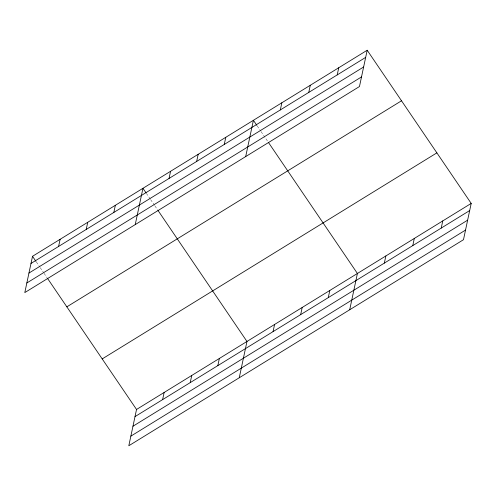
<?xml version="1.0" encoding="UTF-8"?>
<svg xmlns="http://www.w3.org/2000/svg" width="496" height="496" viewBox="0 0 496 496"><rect width="100%" height="100%" fill="white"/><g stroke="black" fill="none" stroke-linecap="round" stroke-linejoin="round"><path stroke-width="0.37" stroke-dasharray="2.48 1.86" d="M257.257 125.984L260.691 131.043M261.119 131.676L267.983 141.782M146.388 193.353L150.251 199.039M150.679 199.671L154.541 205.356M154.969 205.989L157.542 209.783M36.375 261.981L39.81 267.04M40.238 267.673L43.673 272.726M44.101 273.358L47.101 277.779"/><path stroke-width="0.74" d="M32.513 256.296L24.8 292.59L359.47 86.533L367.189 50.239L32.513 256.296L35.948 261.355M58.602 246.444L60.128 239.295M86.217 229.443L87.736 222.301M113.826 212.449L115.345 205.301M135.241 224.589L142.953 188.3L145.96 192.721M169.049 178.448L170.568 171.3M47.529 278.411L136.53 409.467L128.811 445.761L463.487 239.704L471.2 203.41L367.189 50.239M196.658 161.448L198.177 154.299M162.62 399.615L164.139 392.466M224.266 144.448L225.785 137.299M190.228 382.614L191.747 375.466M245.681 156.593L253.4 120.299L256.829 125.352M217.837 365.614L219.362 358.465M280.327 109.932L281.846 102.784M239.258 377.76L246.971 341.465L157.976 210.409M308.772 92.417L310.291 85.269M273.06 331.613L274.579 324.471M337.218 74.902L338.737 67.754M300.669 314.619L302.188 307.47M328.284 297.619L329.803 290.47M349.699 309.764L357.411 273.47L268.417 142.414M384.338 263.103L385.857 255.955M412.784 245.588L414.309 238.44M441.235 228.073L442.754 220.925M30.994 263.444L365.67 57.387M28.948 273.067L363.624 67.003M26.846 282.974L361.516 76.917M66.836 306.844L401.512 100.787M102.201 358.918L436.877 152.861M136.53 409.467L471.2 203.41M135.011 416.615L469.681 210.558M132.965 426.231L467.635 220.174M130.857 436.139L465.527 230.082"/></g></svg>
